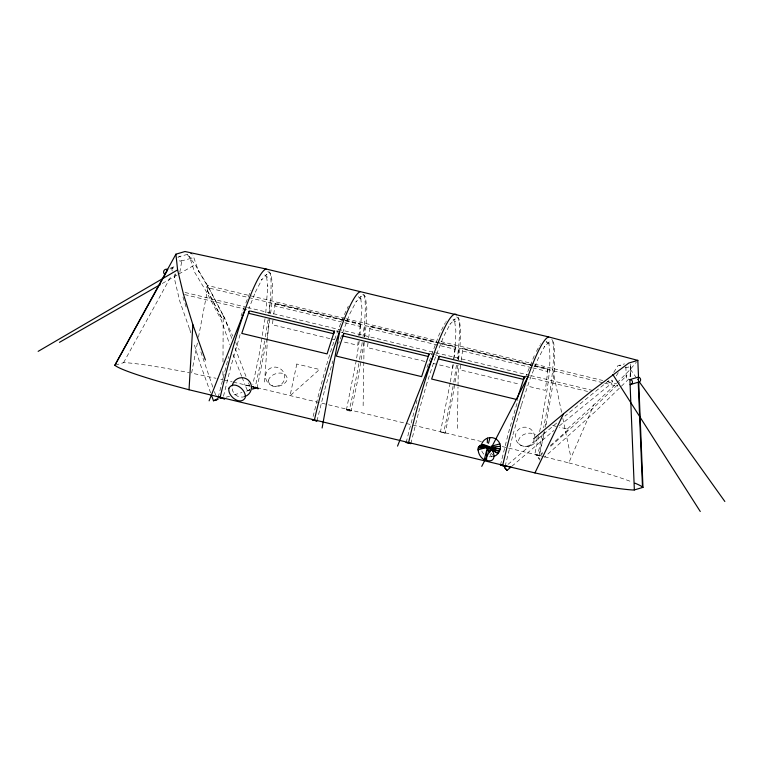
<?xml version="1.0" encoding="UTF-8"?>
<svg xmlns="http://www.w3.org/2000/svg" width="763" height="763" viewBox="0 0 763 763"><rect width="100%" height="100%" fill="white"/><g stroke="black" fill="none" stroke-linecap="round" stroke-linejoin="round"><path stroke-width="0.57" stroke-dasharray="3.81 2.86" d="M222.93 371.419L222.891 379.726L217.093 378.505M222.977 361.929L223.216 315.653L208.165 286.564L195.128 264.685L186.43 253.392M630.476 376.75L630.562 364.895L630.076 377.723M630.572 364.352L630.457 376.245L629.99 375.348M363.14 405.735L364.104 341.862M364.18 337.122L364.371 324.113M457.38 428.386L458.01 386.984M458.029 385.801L458.325 365.696M458.42 359.783L458.611 346.774M537.152 437.504C537.057 445.649 524.162 449.684 518.916 443.77C516.074 435.473 529.284 430.456 535.321 434.672M190.74 332.859L189.749 329.263M264.551 382.025L267.365 341.748M267.451 340.565L268.938 319.239M269.349 313.316L270.178 301.471M265.047 318.553L258.934 356.016L252.858 384.504M265.762 312.849L267.784 285.763L267.784 286.335L266.449 275.662L267.403 277.217L264.008 274.489L265.81 274.899L266.945 274.375L261.661 279.706L262.062 279.268L255.243 292.363L255.471 291.895L248.814 308.777M269.873 319.277L267.117 337.57M270.598 313.536L271.752 304.361L272.62 285.734L271.094 274.298L266.783 270.512M272.982 320.059L272.391 324.78L330.026 338.638M273.726 314.156L275.29 303.245L344.38 319.85M358.143 341.748L357.694 345.286L342.711 341.69M358.877 335.844L360.508 323.731L359.983 326.383L274.766 305.896L275.319 303.331M359.22 341.099L356.483 359.316M359.936 335.386L361.958 308.271L360.613 297.532L361.338 299.201L357.923 296.464L359.65 297.131L361.338 296.368L356.025 301.719L356.359 301.232L349.502 314.404L338.658 343.369M363.922 342.597L357.895 379.325L351.161 410.885M364.657 336.826L365.963 326.44L366.841 308.281L365.401 296.807L362.11 293.631M368.014 342.902L367.413 347.623L425.048 361.481M368.605 338.181L370.313 326.087L455.53 346.574L455.54 347.108L455.015 349.225L438.887 345.353M452.984 364.819L450.389 381.891M453.699 359.106L454.996 348.825L455.864 330.846L454.529 320.107L455.253 321.776L451.83 319.039L453.565 319.707L455.244 318.944L449.932 324.294L450.275 323.808L443.408 336.979L435.501 357.046L427.07 382.635M453.165 364.59L452.717 368.138L433.117 363.426M453.909 358.686L455.53 346.574M457.838 365.172L451.801 401.901L445.153 433.069L444.667 433.041L440.442 431.982L450.189 383.026M458.563 359.402L459.87 349.015L460.747 330.856L459.307 319.382L455.139 315.491M460.604 365.162L460.003 369.883L519.946 384.294M461.195 360.441L462.903 348.348L533.146 365.229M547.891 369.178L547.605 371.486L548.063 368.844L534.071 365.849M242.081 377.418L245.085 385.115L249.797 386.202L248.528 382.912M445.153 433.069L440.442 431.934M538.63 436.255L534.701 454.643L539.25 455.74L544.563 431.648M539.422 455.73L534.71 454.605M174.527 277.818L175.299 273.221M175.175 273.841L174.469 278.791L179.744 301.099L189.729 329.54M179.81 272.286L181.966 259.992L180.926 261.08L179.305 260.86M266.916 338.705L257.045 388.281M356.283 360.451L346.45 409.75M197.369 343.026L191.608 373.145L215.939 378.267M198.475 337.227L208.165 286.564M546.031 424.772L546.07 424.562C550.152 397.58 557.524 370.074 553.661 342.663L552.937 340.994L551.172 339.573M539.603 431.667L541.282 423.837C545.316 397.132 552.612 369.902 548.797 342.768L549.513 344.437L546.098 341.7L547.834 342.368L549.513 341.605L544.2 346.965L544.534 346.469L537.677 359.64L529.76 379.707L521.339 405.296M544.133 431.829L539.06 455.635L542.522 452.545M545.106 427.29L545.831 423.885L548.101 424.438M617.401 385.181L617.305 386.183L617.629 385.363M218.208 397.285L228.652 356.531M223.502 396.207L230.788 366.85L240.24 334.175M313.097 416.493C322.549 379.106 331.581 341.051 348.309 306.135M316.96 421.023L324.828 389.321M406.164 442.464L416.989 400.375M410.875 443.599L418.744 411.896M500.433 465.125L508.301 433.422L517.886 400.26M505.135 466.26L513.003 434.557M626.604 378.076L626.118 376.674L626.9 375.301L618.116 384.18M324.8 389.435L332.916 360.928M418.706 412.01L427.146 382.368M512.974 434.672L521.415 405.029M241.089 316.006L242.195 312.658M426.956 367.489L439.021 334.852L445.42 322.568M242.93 310.417L244.179 307.241M245.858 302.997L250.874 290.274M525.297 377.78L534.358 355.463M544.62 456.818L568.797 462.883L593.91 404.762L615.379 384.457M177.893 257.722L178.923 256.635L189.281 253.926M536.484 351.371L539.689 345.229M123.549 362.702L171.627 275.224M613.738 372.411L617.753 365.83L624.525 363.865M616.294 375.911L618.621 372.048M445.954 321.547L446.298 321.051M540.223 344.208L540.557 343.712M542.531 453.537L538.001 457.581L539.966 460.175M608.922 380.575L564.954 416.102M617.048 382.778L630.362 369.321L636.342 362.167M617.315 384.991L593.08 408.234L549.627 447.271M628.884 378.934L595.779 411.133L544.277 457.285M344.971 318.514L207.412 285.438L207.021 286.526L206.926 287.527L344.494 320.594M206.926 287.527L207.441 285.467M249.139 390.065L249.835 389.616M567.414 428.854L593.91 404.762M550.323 445.582L568.53 429.35L559.451 427.166M508.024 464.381L556.79 422.921M511.82 466.298L553.938 430.437M559.403 425.859L611.945 383.045M162.242 283.502L177.655 274.68M178.685 274.098L195.128 264.685M180.926 261.08L192.572 257.932M252.572 388.892L254.136 387.966L252.572 388.424M249.997 389.464L247.498 390.77L249.072 390.322M170.836 267.765L173.935 266.85M169.882 268.948L175.061 267.412M115.27 365.153L123.93 362.587A126.916 9.07 13 0 1 189.234 372.678M226.172 397.189L229.606 396.197M234.088 394.843L242.043 392.506M246.525 391.152L251.094 389.826M252.219 389.492L257.875 387.814M297.103 376.169L297.751 375.978M625.116 367.871L628.493 367.06L626.757 366.955M489.064 456.856L493.241 456.579M178.923 256.635L180.545 256.854M192.114 258.171L190.55 257.932L189.405 256.511L194.775 272.477L206.763 292.382L221.337 320.164L229.692 344.485M538.087 457.457L539.937 458.668M252.687 386.946L257.131 387.881L252.696 386.765M619.384 365.143L620.882 365.677M254.584 388.253L255.204 388.367A2.413 0.486 12 0 0 256.759 387.976L256.397 387.795A2.413 0.486 12 0 0 252.677 387.108M224.045 379.993L232.114 381.853M233.268 382.12L249.406 385.84M250.56 386.107L327.365 404.524M346.135 318.791L436.302 340.46M440.928 341.576L533.404 363.808M534.558 364.085L602.76 380.479M607.386 381.595L613.166 382.988M614.32 383.264L616.638 383.818M345.534 320.126L360.508 323.731M534.3 365.506L548.149 368.92M275.061 303.588L344.151 320.193M345.305 320.47L360.279 324.075M370.084 326.43L455.301 346.917M462.674 348.691L532.927 365.572M345.649 320.88L438.134 343.112M439.288 343.388L532.917 365.897M534.081 366.173L603.438 382.845M604.592 383.131L617.305 386.183M437.743 345.076L369.797 328.739L370.313 326.087M531.477 367.613L462.388 350.999L462.903 348.348M532.631 367.89L547.691 371.505L545.307 390.389L526.861 385.954M185.037 292.467L246.296 307.203M247.46 307.479L529.522 375.282M530.676 375.568L593.099 390.57M184.551 294.556L248.128 309.845M335.987 330.961L339.459 331.8M340.613 332.077L342.921 332.63M429.626 353.469L434.242 354.585M435.406 354.862L437.714 355.415M525.573 376.541L587.996 391.543M331.18 338.915L334.642 339.745M552.641 425.525L558.316 426.889M328.519 404.8L481.482 441.567M502.13 446.536L543.466 456.532M249.806 386.154L245.085 385.067L247.498 390.77M491.038 453.088L493.318 455.568M609.275 382.873L608.693 381.51M630.362 369.321L636.571 378M637.258 378.963L638.641 380.89M231.752 338.457L224.894 318.553L210.14 290.341L198.266 270.751L198.475 271.218L192.858 254.728M489.96 453.794L491.591 456.951M223.216 315.653L232.734 336.025M235.738 342.453L239.248 349.959M245.982 376.426L234.746 347.146M233.077 354.328L241.652 376.321M212.82 387.108L199.868 349.025M214.422 391.572L215.624 394.91M210.626 392.897L200.144 363.798L193.764 342.806M186.077 307.012L182.977 297.036M552.708 369.387L561.854 413.651M562.817 418.315L570.514 455.578M638.555 378.181L638.65 380.556M638.068 378.2L638.154 380.212M625.908 366.831L626.118 376.674M552.221 339.793A126.916 15.87 -76.5 0 1 543.609 427.738M542.235 434.481A126.916 15.87 -76.5 0 1 537.705 455.091M458.124 317.17A126.916 15.87 -76.5 0 1 457.247 359.049M456.427 365.153A126.916 15.87 -76.5 0 1 453.279 385.067M453.069 386.25A126.916 15.87 -76.5 0 1 443.608 432.468M363.884 294.518A126.916 15.87 -76.5 0 1 363.007 336.397M362.187 342.501A126.916 15.87 -76.5 0 1 359.039 362.415M358.829 363.598A126.916 15.87 -76.5 0 1 349.368 409.817M568.797 462.883A126.916 9.07 13 0 1 632.422 482.14M269.692 271.876A126.916 15.87 -76.5 0 1 268.814 313.746M267.994 319.859A126.916 15.87 -76.5 0 1 264.837 339.773M264.637 340.947A126.916 15.87 -76.5 0 1 255.176 387.165M172.285 271.065A2.871 2.842 73.5 0 1 175.404 266.831M256.769 387.881A2.432 0.486 12 0 1 258.543 388.939A2.432 0.486 12 0 1 254.842 388.348L254.632 388.262A2.413 0.486 12 0 1 252.963 387.766M534.291 439.641A9.766 9.49 44.8 0 1 518.745 443.866A9.766 9.49 44.8 0 1 521.072 427.871A9.766 9.49 44.8 0 1 534.653 437.161M245.057 396.522A9.766 9.671 -51.3 0 1 232.095 388.31M483.895 454.185A9.766 9.671 -51.3 0 1 481.653 450.647M268.452 380.441C268.948 390.255 285.457 387.022 287.25 379.135C286.764 369.321 270.245 372.554 268.452 380.441M346.536 409.359L351.247 410.494L346.536 409.359M296.817 364.027L290.045 395.768L319.516 369.483L296.817 364.027M207.25 290.379L222.167 318.915L207.25 290.379M265.82 378.791A9.766 9.49 44.8 0 0 281.862 383.77A9.766 9.49 44.8 0 0 277.761 367.508A9.766 9.49 44.8 0 0 265.82 378.791M347.289 410.389A2.432 0.486 12 0 0 351.152 410.885A2.432 0.486 12 0 0 347.985 409.683A2.432 0.486 12 0 0 347.289 410.389"/><path stroke-width="1.14" d="M486.536 460.356C477.896 459.364 473.546 441.739 485.602 445.363C494.252 446.355 498.601 463.971 486.536 460.356L486.994 449.836M487.299 442.826L487.5 438.153L489.97 437.581A9.766 9.671 -51.3 0 1 499.918 443.894C501.701 448.787 498.964 454.605 494.071 456.388M638.698 381.738L642.98 487.366L633.91 490.056A126.916 9.07 13 0 1 534.939 472.917L189.033 389.759L192.858 324.647L183.378 293.908L177.598 269.883L175.91 254.193L184.98 251.513L266.125 269.015L548.664 336.941L637.83 360.374L638.555 378.181M322.11 427.986L339.592 331.457M484.381 459.326L486.737 450.17M488.501 443.303L489.97 437.581M249.034 311.628L241.776 333.402L327.079 353.908L334.432 331.047L333.708 333.755L248.414 313.25L249.301 310.808M343.855 333.536L336.33 356.13L421.624 376.636L429.073 354.022L428.262 356.483L342.959 335.978L343.817 333.269L429.073 354.022M439.173 356.455L438.363 358.915L439.145 356.187L524.391 376.941L516.952 399.554L431.648 379.049L438.286 358.896L523.58 379.402L524.391 376.941M209.11 400.823L245.39 308.815M397.542 446.117L433.832 354.118M534.939 472.917L563.561 413.756L590.6 391.8L628.76 363.064L637.83 360.374M481.749 466.365L527.929 376.741M189.033 389.759A126.916 9.07 13 0 1 114.851 365.277L175.91 254.193M167.269 270.56L114.851 365.277M213.449 400.728L217.226 399.364L213.497 400.785L211.427 395.129M489.484 452.421L491.61 449.665M507.052 470.399L504.496 467.414L507.052 470.399L510.933 467.061M533.566 438.887L563.561 413.756M38.15 351.361L177.598 269.883M59.485 342.32L160.192 284.685M215.967 399.535L218.065 398.753M217.96 399.326L216.434 399.888M629.895 379.602L638.03 377.189A2.527 2.499 73.5 0 1 640.624 379.621A2.527 2.499 73.5 0 1 638.23 382.225L630.095 384.638A2.527 2.499 73.5 0 0 632.489 382.034A2.527 2.499 73.5 0 0 629.895 379.602L634.358 489.922M477.772 449.884L486.632 447.49M491.057 446.288L499.918 443.894M477.934 448.053L486.231 447.433M492.154 446.984L500.452 446.365M510.771 467.061L508.244 466.594M478.649 446.536L486.641 447.414M491.21 447.91L500.337 448.902L486.689 446.603M190.95 253.554L191.484 253.631M484.419 446.221L479.87 445.458L499.565 451.334L487.891 447.156M218.762 396.874L216.396 396.35M221.156 398.162L222.939 398.467L218.208 397.285L224.761 398.915L221.823 398.057M314.346 420.251L312.267 419.85L316.96 421.023L314.346 420.251A126.916 15.87 -76.5 0 1 360.327 291.657M250.455 311.085L334.518 331.295M507.653 466.441L506.374 466.05M218.275 396.455L218.809 396.598M485.764 446.403L481.52 444.886L486.727 447.566M489.856 449.178L498.201 453.48L488.377 447.728M485.44 446.002L483.475 444.848L488.768 450.618M611.878 380.384L612.47 381.748M639.327 381.862L724.85 501.482M612.832 374.509L700.262 511.487M485.602 445.363L488.873 451.686M192.858 324.647L205.4 359.993M638.23 382.225L642.503 487.509M220.126 397.552A126.916 15.87 -76.5 0 1 266.125 269.015M634.978 483.179A126.916 9.07 13 0 1 642.98 487.366M502.655 465.478A126.916 15.87 -76.5 0 1 548.664 336.941M408.558 442.855A126.916 15.87 -76.5 0 1 456.608 314.69M165.066 274.556A2.871 2.842 73.5 0 1 163.959 270.655A2.871 2.842 73.5 0 1 167.812 269.558M232.219 385.773A9.766 9.671 -51.3 0 1 248.032 379.917A9.766 9.671 -51.3 0 1 245.057 396.522M481.415 444.81A9.766 9.671 -51.3 0 1 487.5 438.153M228.919 388.186C227.193 395.93 240.345 406.183 245.2 397.809C246.926 390.065 233.774 379.812 228.919 388.186M406.174 442.435L410.875 443.599L406.174 442.435M500.442 465.096L505.135 466.26L500.442 465.096"/></g></svg>
